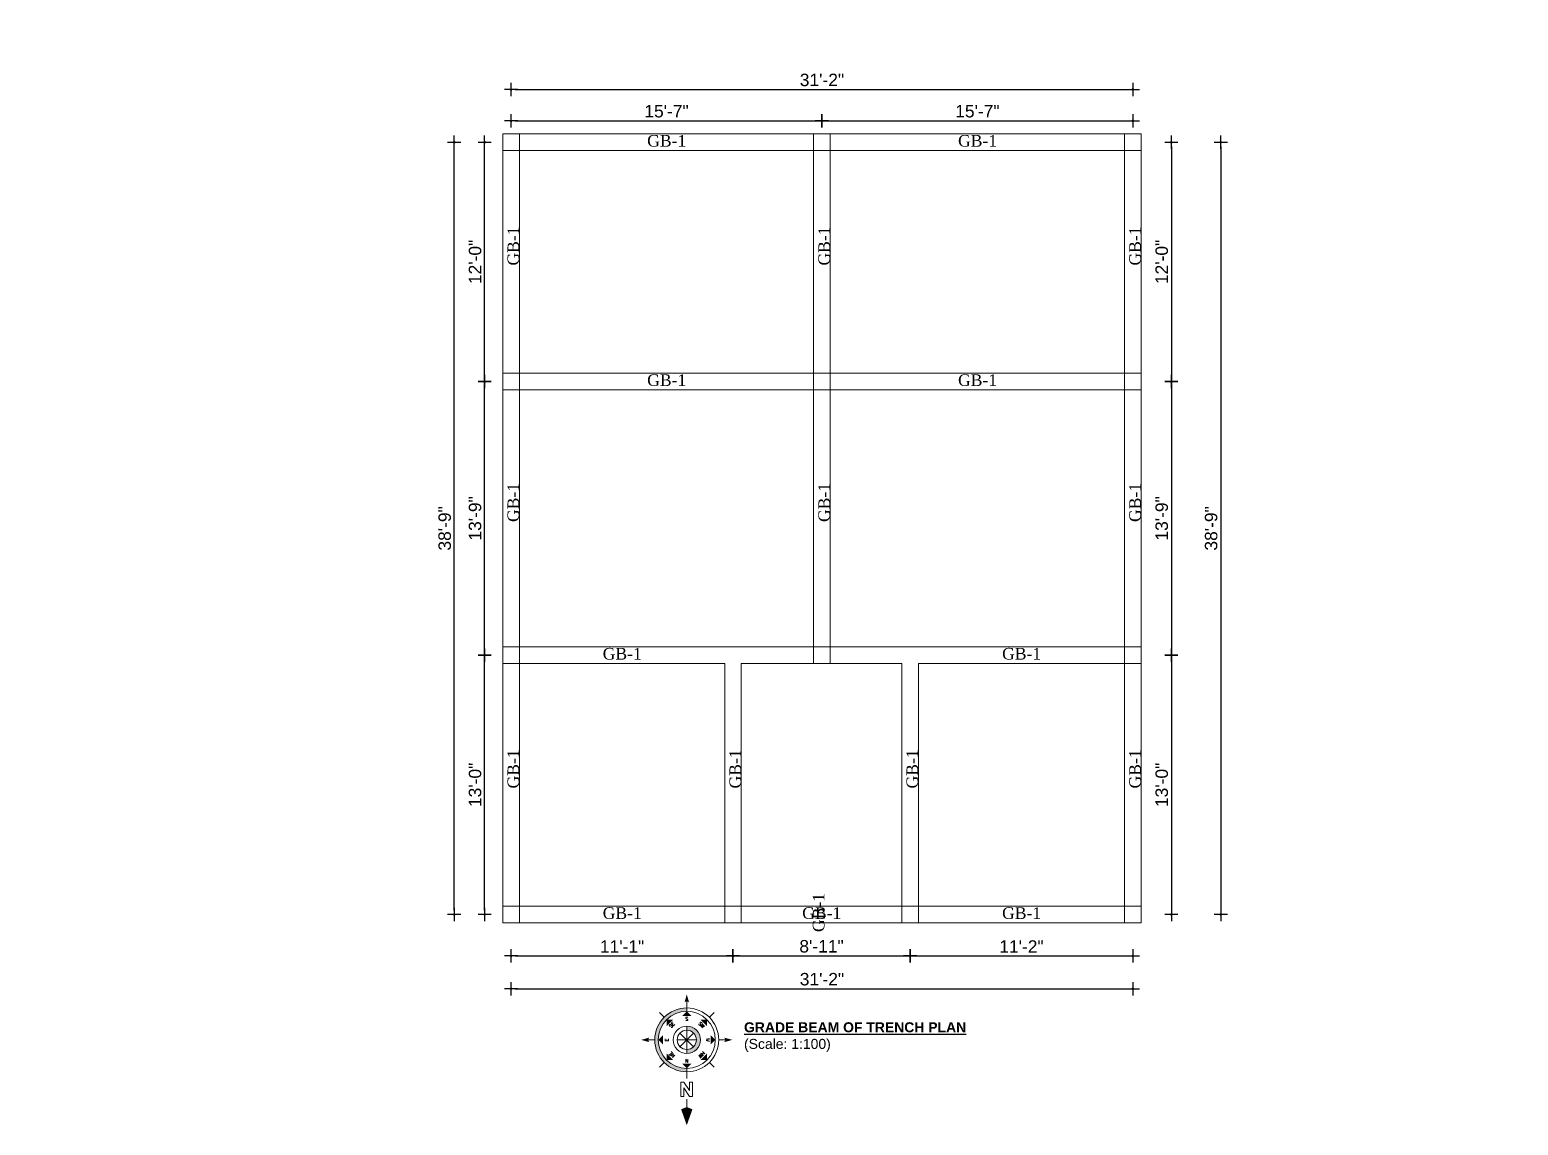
# Model space of a CAD drawing. Header units: inches. Extents: x -4010 to 92088, y -38563 to -1318.
# Drawn here: x 85441 to 86336, y -33526 to -32867 of the extents above; entities that cross this region are included whole.
import ezdxf
from ezdxf.enums import TextEntityAlignment as Align

# ---------------------------------------------------------------- set-up
doc = ezdxf.new("R2010")
doc.units = ezdxf.units.IN
doc.header["$MEASUREMENT"] = 0
doc.header["$PDMODE"] = 99
for name, color, linetype, lineweight in [('DIM', 7, 'Continuous', 15), ('VER', 2, 'Continuous', 20), ('WIN.', 4, 'Continuous', 13)]:
    doc.layers.add(name, color=color, linetype=linetype, lineweight=lineweight)
for name, color, linetype in [('Rod', 1, 'Continuous'), ('TEX', 7, 'Continuous'), ('wall', 3, 'Continuous')]:
    doc.layers.add(name, color=color, linetype=linetype)
doc.styles.add('ARIAL', font='arial.ttf')
doc.styles.add('CAPTION', font='GOTHIC.TTF', dxfattribs={"height": 100})
doc.styles.add('ROMANS', font='romans')
doc.styles.get("Standard").update_dxf_attribs({"font": 'ARIALN.TTF'})
doc.dimstyles.new('3-8', dxfattribs={"dimscale": 1.25, "dimtxt": 6, "dimasz": 2, "dimexe": 0.18, "dimexo": 6, "dimgap": 0, "dimtad": 0, "dimdec": 0, "dimzin": 3, "dimdsep": 46, "dimlunit": 3, "dimtxsty": 'ARIAL', "dimblk": 'DD', "dimcen": 1, "dimse1": 1, "dimse2": 1, "dimclrd": 256, "dimclrt": 256, "dimadec": 0, "dimazin": 0, "dimtfac": 0.5, "dimtdec": 0, "dimtmove": 2, "dimatfit": 0, "dimfxl": 0.18, "dimtvp": 0.75, "dimfrac": 1, "dimtolj": 1, "dimtzin": 0, "dimarcsym": 0})

# ---------------------------------------------------------------- blocks, each defined once
blk = doc.blocks.new('DD')
for p, q in [((-1.6, 0), (1.6, 0)), ((0, 1.6), (0, -1.6))]:
    blk.add_line(p, q)
at = {"const_width": 0.3}
blk.add_lwpolyline([(-0.15, 0, 1), (0.15, 0, 1)], format="xyb", close=True, dxfattribs=at)
blk = doc.blocks.new('*D1281')
at = {"layer": 'Defpoints', "color": 0}
for p in [(91569.87, -32871.36), (72377.33, -33015.36), (91610.88, -33015.36)]:
    blk.add_point(p, dxfattribs=at)
at = {"layer": 'Rod', "lineweight": -2}
blk.add_line((91610.88, -32873.86), (91610.88, -33012.86), dxfattribs=at)
at = {"layer": 'Rod', "lineweight": -2, "xscale": 2.5, "yscale": 2.5, "zscale": 2.5}
for p, rotation in [((91610.88, -32871.36), 90), ((91610.88, -33015.36), 270)]:
    blk.add_blockref('DD', p, dxfattribs=dict(at, rotation=rotation))
at = {"layer": 'Rod', "insert": (91605.14, -32943.36), "char_height": 7.5, "attachment_point": 5, "rotation": 90, "style": 'ARIAL'}
blk.add_mtext('\\A1;12\'-0"', dxfattribs=at)
blk = doc.blocks.new('*D1222')
at = {"layer": 'Defpoints', "color": 0}
for p in [(85730.65, -33373.56), (85864.14, -33373.56), (85864.14, -33424.44)]:
    blk.add_point(p, dxfattribs=at)
at = {"layer": 'Rod', "lineweight": -2}
blk.add_line((85733.15, -33424.44), (85861.64, -33424.44), dxfattribs=at)
at = {"layer": 'Rod', "lineweight": -2, "xscale": 2.5, "yscale": 2.5, "zscale": 2.5, "rotation": 180}
blk.add_blockref('DD', (85730.65, -33424.44), dxfattribs=at)
at = {"layer": 'Rod', "lineweight": -2, "xscale": 2.5, "yscale": 2.5, "zscale": 2.5}
blk.add_blockref('DD', (85864.14, -33424.44), dxfattribs=at)
at = {"layer": 'Rod', "insert": (85797.4, -33418.79), "char_height": 7.5, "attachment_point": 5, "style": 'ARIAL'}
blk.add_mtext('\\A1;11\'-1"', dxfattribs=at)
blk = doc.blocks.new('*D1223')
at = {"layer": 'Defpoints', "color": 0}
for p in [(85864.14, -33373.56), (85970.65, -33373.56), (85970.65, -33424.44)]:
    blk.add_point(p, dxfattribs=at)
at = {"layer": 'Rod', "lineweight": -2}
blk.add_line((85866.64, -33424.44), (85968.15, -33424.44), dxfattribs=at)
at = {"layer": 'Rod', "lineweight": -2, "xscale": 2.5, "yscale": 2.5, "zscale": 2.5, "rotation": 180}
blk.add_blockref('DD', (85864.14, -33424.44), dxfattribs=at)
at = {"layer": 'Rod', "lineweight": -2, "xscale": 2.5, "yscale": 2.5, "zscale": 2.5}
blk.add_blockref('DD', (85970.65, -33424.44), dxfattribs=at)
at = {"layer": 'Rod', "insert": (85917.4, -33418.69), "char_height": 7.5, "attachment_point": 5, "style": 'ARIAL'}
blk.add_mtext('\\A1;8\'-11"', dxfattribs=at)
blk = doc.blocks.new('*D1224')
at = {"layer": 'Defpoints', "color": 0}
for p in [(85970.65, -33373.56), (86104.65, -33373.56), (86104.65, -33424.44)]:
    blk.add_point(p, dxfattribs=at)
at = {"layer": 'Rod', "lineweight": -2}
blk.add_line((85973.15, -33424.44), (86102.15, -33424.44), dxfattribs=at)
at = {"layer": 'Rod', "lineweight": -2, "xscale": 2.5, "yscale": 2.5, "zscale": 2.5, "rotation": 180}
blk.add_blockref('DD', (85970.65, -33424.44), dxfattribs=at)
at = {"layer": 'Rod', "lineweight": -2, "xscale": 2.5, "yscale": 2.5, "zscale": 2.5}
blk.add_blockref('DD', (86104.65, -33424.44), dxfattribs=at)
at = {"layer": 'Rod', "insert": (86037.65, -33418.79), "char_height": 7.5, "attachment_point": 5, "style": 'ARIAL'}
blk.add_mtext('\\A1;11\'-2"', dxfattribs=at)
blk = doc.blocks.new('*D1225')
at = {"layer": 'Defpoints', "color": 0}
for p in [(85730.65, -33373.56), (86104.65, -33373.56), (86104.65, -33444.21)]:
    blk.add_point(p, dxfattribs=at)
at = {"layer": 'Rod', "lineweight": -2}
blk.add_line((85733.15, -33444.21), (86102.15, -33444.21), dxfattribs=at)
at = {"layer": 'Rod', "lineweight": -2, "xscale": 2.5, "yscale": 2.5, "zscale": 2.5, "rotation": 180}
blk.add_blockref('DD', (85730.65, -33444.21), dxfattribs=at)
at = {"layer": 'Rod', "lineweight": -2, "xscale": 2.5, "yscale": 2.5, "zscale": 2.5}
blk.add_blockref('DD', (86104.65, -33444.21), dxfattribs=at)
at = {"layer": 'Rod', "insert": (85917.65, -33438.47), "char_height": 7.5, "attachment_point": 5, "style": 'ARIAL'}
blk.add_mtext('\\A1;31\'-2"', dxfattribs=at)
blk = doc.blocks.new('*D1230')
at = {"layer": 'Defpoints', "color": 0}
for p in [(86078.65, -32935.03), (86078.65, -33079), (86127.82, -33079)]:
    blk.add_point(p, dxfattribs=at)
at = {"layer": 'Rod', "lineweight": -2}
blk.add_line((86127.82, -32937.53), (86127.82, -33076.5), dxfattribs=at)
at = {"layer": 'Rod', "lineweight": -2, "xscale": 2.5, "yscale": 2.5, "zscale": 2.5}
for p, rotation in [((86127.82, -32935.03), 90), ((86127.82, -33079), 270)]:
    blk.add_blockref('DD', p, dxfattribs=dict(at, rotation=rotation))
at = {"layer": 'Rod', "insert": (86122.08, -33007.01), "char_height": 7.5, "attachment_point": 5, "rotation": 90, "style": 'ARIAL'}
blk.add_mtext('\\A1;12\'-0"', dxfattribs=at)
blk = doc.blocks.new('*D1231')
at = {"layer": 'Defpoints', "color": 0}
for p in [(86078.65, -33079), (86078.65, -33243.56), (86127.82, -33243.56)]:
    blk.add_point(p, dxfattribs=at)
at = {"layer": 'Rod', "lineweight": -2}
blk.add_line((86127.82, -33081.5), (86127.82, -33241.06), dxfattribs=at)
at = {"layer": 'Rod', "lineweight": -2, "xscale": 2.5, "yscale": 2.5, "zscale": 2.5}
for p, rotation in [((86127.82, -33079), 90), ((86127.82, -33243.56), 270)]:
    blk.add_blockref('DD', p, dxfattribs=dict(at, rotation=rotation))
at = {"layer": 'Rod', "insert": (86122.07, -33161.28), "char_height": 7.5, "attachment_point": 5, "rotation": 90, "style": 'ARIAL'}
blk.add_mtext('\\A1;13\'-9"', dxfattribs=at)
blk = doc.blocks.new('*D1232')
at = {"layer": 'Defpoints', "color": 0}
for p in [(86078.65, -33243.56), (86078.65, -33399.56), (86127.82, -33399.56)]:
    blk.add_point(p, dxfattribs=at)
at = {"layer": 'Rod', "lineweight": -2}
blk.add_line((86127.82, -33246.06), (86127.82, -33397.06), dxfattribs=at)
at = {"layer": 'Rod', "lineweight": -2, "xscale": 2.5, "yscale": 2.5, "zscale": 2.5}
for p, rotation in [((86127.82, -33243.56), 90), ((86127.82, -33399.56), 270)]:
    blk.add_blockref('DD', p, dxfattribs=dict(at, rotation=rotation))
at = {"layer": 'Rod', "insert": (86122.07, -33321.56), "char_height": 7.5, "attachment_point": 5, "rotation": 90, "style": 'ARIAL'}
blk.add_mtext('\\A1;13\'-0"', dxfattribs=at)
blk = doc.blocks.new('*D1233')
at = {"layer": 'Defpoints', "color": 0}
for p in [(86078.65, -32935.03), (86078.65, -33399.56), (86157.53, -33399.56)]:
    blk.add_point(p, dxfattribs=at)
at = {"layer": 'Rod', "lineweight": -2}
blk.add_line((86157.53, -32937.53), (86157.53, -33397.06), dxfattribs=at)
at = {"layer": 'Rod', "lineweight": -2, "xscale": 2.5, "yscale": 2.5, "zscale": 2.5}
for p, rotation in [((86157.53, -32935.03), 90), ((86157.53, -33399.56), 270)]:
    blk.add_blockref('DD', p, dxfattribs=dict(at, rotation=rotation))
at = {"layer": 'Rod', "insert": (86151.78, -33167.3), "char_height": 7.5, "attachment_point": 5, "rotation": 90, "style": 'ARIAL'}
blk.add_mtext('\\A1;38\'-9"', dxfattribs=at)
blk = doc.blocks.new('*D1238')
at = {"layer": 'Defpoints', "color": 0}
for p in [(85917.65, -32922.14), (85730.65, -32961.03), (85917.65, -32961.03)]:
    blk.add_point(p, dxfattribs=at)
at = {"layer": 'Rod', "lineweight": -2}
blk.add_line((85733.15, -32922.14), (85915.15, -32922.14), dxfattribs=at)
at = {"layer": 'Rod', "lineweight": -2, "xscale": 2.5, "yscale": 2.5, "zscale": 2.5, "rotation": 180}
blk.add_blockref('DD', (85730.65, -32922.14), dxfattribs=at)
at = {"layer": 'Rod', "lineweight": -2, "xscale": 2.5, "yscale": 2.5, "zscale": 2.5}
blk.add_blockref('DD', (85917.65, -32922.14), dxfattribs=at)
at = {"layer": 'Rod', "insert": (85824.15, -32916.39), "char_height": 7.5, "attachment_point": 5, "style": 'ARIAL'}
blk.add_mtext('\\A1;15\'-7"', dxfattribs=at)
blk = doc.blocks.new('*D1239')
at = {"layer": 'Defpoints', "color": 0}
for p in [(86104.65, -32922.14), (85917.65, -32961.03), (86104.65, -32961.03)]:
    blk.add_point(p, dxfattribs=at)
at = {"layer": 'Rod', "lineweight": -2}
blk.add_line((85920.15, -32922.14), (86102.15, -32922.14), dxfattribs=at)
at = {"layer": 'Rod', "lineweight": -2, "xscale": 2.5, "yscale": 2.5, "zscale": 2.5, "rotation": 180}
blk.add_blockref('DD', (85917.65, -32922.14), dxfattribs=at)
at = {"layer": 'Rod', "lineweight": -2, "xscale": 2.5, "yscale": 2.5, "zscale": 2.5}
blk.add_blockref('DD', (86104.65, -32922.14), dxfattribs=at)
at = {"layer": 'Rod', "insert": (86011.15, -32916.39), "char_height": 7.5, "attachment_point": 5, "style": 'ARIAL'}
blk.add_mtext('\\A1;15\'-7"', dxfattribs=at)
blk = doc.blocks.new('*D1240')
at = {"layer": 'Defpoints', "color": 0}
for p in [(86104.65, -32903.32), (85730.65, -32961.03), (86104.65, -32961.03)]:
    blk.add_point(p, dxfattribs=at)
at = {"layer": 'Rod', "lineweight": -2}
blk.add_line((85733.15, -32903.32), (86102.15, -32903.32), dxfattribs=at)
at = {"layer": 'Rod', "lineweight": -2, "xscale": 2.5, "yscale": 2.5, "zscale": 2.5, "rotation": 180}
blk.add_blockref('DD', (85730.65, -32903.32), dxfattribs=at)
at = {"layer": 'Rod', "lineweight": -2, "xscale": 2.5, "yscale": 2.5, "zscale": 2.5}
blk.add_blockref('DD', (86104.65, -32903.32), dxfattribs=at)
at = {"layer": 'Rod', "insert": (85917.65, -32897.57), "char_height": 7.5, "attachment_point": 5, "style": 'ARIAL'}
blk.add_mtext('\\A1;31\'-2"', dxfattribs=at)
blk = doc.blocks.new('*D1244')
at = {"layer": 'Defpoints', "color": 0}
for p in [(85714.76, -33243.56), (85756.65, -33243.56), (85756.65, -33399.56)]:
    blk.add_point(p, dxfattribs=at)
at = {"layer": 'Rod', "lineweight": -2}
blk.add_line((85714.76, -33397.06), (85714.76, -33246.06), dxfattribs=at)
at = {"layer": 'Rod', "lineweight": -2, "xscale": 2.5, "yscale": 2.5, "zscale": 2.5}
for p, rotation in [((85714.76, -33243.56), 90), ((85714.76, -33399.56), 270)]:
    blk.add_blockref('DD', p, dxfattribs=dict(at, rotation=rotation))
at = {"layer": 'Rod', "insert": (85709.01, -33321.56), "char_height": 7.5, "attachment_point": 5, "rotation": 90, "style": 'ARIAL'}
blk.add_mtext('\\A1;13\'-0"', dxfattribs=at)
blk = doc.blocks.new('*D1245')
at = {"layer": 'Defpoints', "color": 0}
for p in [(85714.76, -33079), (85756.65, -33079), (85756.65, -33243.56)]:
    blk.add_point(p, dxfattribs=at)
at = {"layer": 'Rod', "lineweight": -2}
blk.add_line((85714.76, -33241.06), (85714.76, -33081.5), dxfattribs=at)
at = {"layer": 'Rod', "lineweight": -2, "xscale": 2.5, "yscale": 2.5, "zscale": 2.5}
for p, rotation in [((85714.76, -33079), 90), ((85714.76, -33243.56), 270)]:
    blk.add_blockref('DD', p, dxfattribs=dict(at, rotation=rotation))
at = {"layer": 'Rod', "insert": (85709.01, -33161.28), "char_height": 7.5, "attachment_point": 5, "rotation": 90, "style": 'ARIAL'}
blk.add_mtext('\\A1;13\'-9"', dxfattribs=at)
blk = doc.blocks.new('*D1246')
at = {"layer": 'Defpoints', "color": 0}
for p in [(85714.76, -32935.03), (85756.65, -32935.03), (85756.65, -33079)]:
    blk.add_point(p, dxfattribs=at)
at = {"layer": 'Rod', "lineweight": -2}
blk.add_line((85714.76, -33076.5), (85714.76, -32937.53), dxfattribs=at)
at = {"layer": 'Rod', "lineweight": -2, "xscale": 2.5, "yscale": 2.5, "zscale": 2.5}
for p, rotation in [((85714.76, -32935.03), 90), ((85714.76, -33079), 270)]:
    blk.add_blockref('DD', p, dxfattribs=dict(at, rotation=rotation))
at = {"layer": 'Rod', "insert": (85709.02, -33007.01), "char_height": 7.5, "attachment_point": 5, "rotation": 90, "style": 'ARIAL'}
blk.add_mtext('\\A1;12\'-0"', dxfattribs=at)
blk = doc.blocks.new('*D1247')
at = {"layer": 'Defpoints', "color": 0}
for p in [(85696.5, -32935.03), (85756.65, -32935.03), (85756.65, -33399.56)]:
    blk.add_point(p, dxfattribs=at)
at = {"layer": 'Rod', "lineweight": -2}
blk.add_line((85696.5, -33397.06), (85696.5, -32937.53), dxfattribs=at)
at = {"layer": 'Rod', "lineweight": -2, "xscale": 2.5, "yscale": 2.5, "zscale": 2.5}
for p, rotation in [((85696.5, -32935.03), 90), ((85696.5, -33399.56), 270)]:
    blk.add_blockref('DD', p, dxfattribs=dict(at, rotation=rotation))
at = {"layer": 'Rod', "insert": (85690.75, -33167.3), "char_height": 7.5, "attachment_point": 5, "rotation": 90, "style": 'ARIAL'}
blk.add_mtext('\\A1;38\'-9"', dxfattribs=at)
blk = doc.blocks.new('*D1312')
at = {"layer": 'Defpoints', "color": 0}
for p in [(87548.28, -32930.03), (76175.6, -33452.56), (87573.44, -33452.56)]:
    blk.add_point(p, dxfattribs=at)
at = {"layer": 'Rod', "lineweight": -2}
blk.add_line((87573.44, -32932.53), (87573.44, -33450.06), dxfattribs=at)
at = {"layer": 'Rod', "lineweight": -2, "xscale": 2.5, "yscale": 2.5, "zscale": 2.5}
for p, rotation in [((87573.44, -32930.03), 90), ((87573.44, -33452.56), 270)]:
    blk.add_blockref('DD', p, dxfattribs=dict(at, rotation=rotation))
at = {"layer": 'Rod', "insert": (87567.69, -33191.3), "char_height": 7.5, "attachment_point": 5, "rotation": 90, "style": 'ARIAL'}
blk.add_mtext('\\A1;43\'-7"', dxfattribs=at)
blk = doc.blocks.new('Anno_North_J_Metric')
at = {"linetype": 'ByBlock', "lineweight": -2}
h = blk.add_hatch(color=0, dxfattribs=at)
h.paths.add_polyline_path([(-4.17, 0), (-4.68, 0, 1), (4.68, 0), (4.17, 0, -1)])
h.paths.add_polyline_path([(1.41, 0), (2, 0, 1), (-2, 0), (-1.41, 0, -1)])
at = {"color": 0, "linetype": 'ByBlock', "lineweight": -2}
for p, q in [((0, 4.68), (0, 5.67)), ((-3.31, 3.31), (-4.01, 4.01)), ((3.31, 3.31), (4.01, 4.01)), ((-4.68, 0), (-5.67, 0)), ((-4.68, 0), (-4.17, 0)), ((-1.41, 0), (-2, 0)), ((-1.41, 0), (1.41, 0)), ((1.41, 0), (-1.41, 0)), ((-1, 1), (1, -1)), ((-1, -1), (1, 1)), ((1, -1), (-1, 1)), ((1, 1), (-1, -1)), ((0, 1.41), (0, -1.41)), ((0, -1.41), (0, 1.41)), ((1.41, 0), (2, 0)), ((4.68, 0), (4.17, 0)), ((4.68, 0), (5.67, 0)), ((6.17, 0.4), (6.17, 0.82)), ((6.17, 0.82), (8.27, 0.82)), ((7.43, 0.4), (6.17, 0.4)), ((6.17, -0.44), (7.43, 0.4)), ((8.27, 0.4), (7.01, -0.44)), ((8.27, 0.82), (8.27, 0.4)), ((8.67, 0), (9.83, 0)), ((6.17, -0.86), (6.17, -0.44)), ((8.27, -0.86), (6.17, -0.86)), ((7.01, -0.44), (8.27, -0.44)), ((8.27, -0.44), (8.27, -0.86)), ((-3.31, -3.31), (-4.01, -4.01)), ((3.31, -3.31), (4.01, -4.01)), ((0, -4.68), (0, -5.67))]:
    blk.add_line(p, q, dxfattribs=at)
for radius in [4.68, 4.17, 2, 1.41]:
    blk.add_circle((0, 0), radius, dxfattribs=at)
for points in [[(-0.33, 5.5), (0, 5.67), (0, 6.67)], [(0, 6.67), (0.33, 5.5), (0, 5.67)], [(-2.95, 2.95), (-2, 2.95), (-2.95, 2)], [(0, 4.17), (0.67, 3.5), (-0.67, 3.5)], [(2.95, 2.95), (2.95, 2), (2, 2.95)], [(-6.67, 0), (-5.5, 0.33), (-5.67, 0)], [(-5.5, -0.33), (-5.67, 0), (-6.67, 0)], [(-4.17, 0), (-3.5, 0.67), (-3.5, -0.67)], [(4.17, 0), (3.5, -0.67), (3.5, 0.67)], [(12.5, 0), (10.17, 0.83), (9.83, 0)], [(9.83, 0), (10.17, -0.83), (12.5, 0)], [(-2.95, -2.95), (-2.95, -2), (-2, -2.95)], [(2.95, -2.95), (2, -2.95), (2.95, -2)], [(0, -4.17), (-0.67, -3.5), (0.67, -3.5)], [(0, -6.67), (-0.33, -5.5), (0, -5.67)], [(0.33, -5.5), (0, -5.67), (0, -6.67)]]:
    blk.add_solid(points, dxfattribs=at)
at = {"color": 0, "linetype": 'ByBlock', "lineweight": -2, "style": 'ROMANS'}
for s, rotation, p in [('SW', 45, (-2, 2)), ('NW', 315, (2, 2)), ('S', 270, (-3.33, 0)), ('N', 270, (2.83, 0)), ('SE', 135, (-2, -2)), ('NE', 225, (2, -2)), ('E', 180, (0, -2.67))]:
    blk.add_text(s, height=0.5, rotation=rotation, dxfattribs=at).set_placement(p, align=Align.CENTER)
blk.add_text('W', height=0.5, dxfattribs=at).set_placement((0, 2.83), align=Align.CENTER)

msp = doc.modelspace()

# ---------------------------------------------------------------- linework, layer by layer
at = {"layer": 'VER'}
for points in [[(85725.65, -32930.031), (85735.65, -32930.031), (85735.65, -32940.031), (85725.65, -32940.031)], [(85912.65, -32930.031), (85922.65, -32930.031), (85922.65, -32940.031), (85912.65, -32940.031)], [(86099.65, -32930.031), (86109.65, -32930.031), (86109.65, -32940.031), (86099.65, -32940.031)], [(85725.65, -33073.995), (85735.65, -33073.995), (85735.65, -33083.995), (85725.65, -33083.995)], [(85912.65, -33073.995), (85922.65, -33073.995), (85922.65, -33083.995), (85912.65, -33083.995)], [(86099.65, -33073.995), (86109.65, -33073.995), (86109.65, -33083.995), (86099.65, -33083.995)], [(85725.65, -33238.564), (85735.65, -33238.564), (85735.65, -33248.564), (85725.65, -33248.564)], [(85912.65, -33238.564), (85922.65, -33238.564), (85922.65, -33248.564), (85912.65, -33248.564)], [(86099.65, -33238.564), (86109.65, -33238.564), (86109.65, -33248.564), (86099.65, -33248.564)], [(85725.65, -33394.564), (85735.65, -33394.564), (85735.65, -33404.564), (85725.65, -33404.564)], [(85859.143, -33394.564), (85869.143, -33394.564), (85869.143, -33404.564), (85859.143, -33404.564)], [(85965.65, -33394.564), (85975.65, -33394.564), (85975.65, -33404.564), (85965.65, -33404.564)], [(86099.65, -33394.564), (86109.65, -33394.564), (86109.65, -33404.564), (86099.65, -33404.564)]]:
    msp.add_lwpolyline(points, close=True, dxfattribs=at)
at = {"layer": 'WIN.'}
for p, q in [((85735.65, -32930.031), (85912.65, -32930.031)), ((85922.65, -32930.031), (86099.65, -32930.031)), ((85725.65, -33073.995), (85725.65, -32940.031)), ((85735.65, -32940.031), (85912.65, -32940.031)), ((85735.65, -33073.995), (85735.65, -32940.031)), ((85912.65, -32940.031), (85912.65, -33073.995)), ((85922.65, -32940.031), (86099.65, -32940.031)), ((85922.65, -32940.031), (85922.65, -33073.995)), ((86099.65, -32940.031), (86099.65, -33073.995)), ((86109.65, -32940.031), (86109.65, -33073.995)), ((85735.65, -33073.995), (85912.65, -33073.995)), ((85922.65, -33073.995), (86099.65, -33073.995)), ((85725.65, -33238.564), (85725.65, -33083.995)), ((85735.65, -33238.564), (85735.65, -33083.995)), ((85735.65, -33083.995), (85912.65, -33083.995)), ((85912.65, -33083.995), (85912.65, -33238.564)), ((85922.65, -33083.995), (85922.65, -33238.564)), ((85922.65, -33083.995), (86099.65, -33083.995)), ((86099.65, -33083.995), (86099.65, -33238.564)), ((86109.65, -33083.995), (86109.65, -33238.564)), ((85735.65, -33238.564), (85912.65, -33238.564)), ((85922.65, -33238.564), (86099.65, -33238.564)), ((85725.65, -33394.564), (85725.65, -33248.564)), ((85735.65, -33394.564), (85735.65, -33248.564)), ((85735.65, -33248.564), (85859.143, -33248.564)), ((85859.143, -33394.564), (85859.143, -33248.564)), ((85869.143, -33248.564), (85912.65, -33248.564)), ((85869.143, -33394.564), (85869.143, -33248.564)), ((85922.65, -33248.564), (85965.65, -33248.564)), ((85965.65, -33394.564), (85965.65, -33248.564)), ((85975.65, -33248.564), (86099.65, -33248.564)), ((85975.65, -33394.564), (85975.65, -33248.564)), ((86099.65, -33248.564), (86099.65, -33394.564)), ((86109.65, -33248.564), (86109.65, -33394.564)), ((85859.143, -33394.564), (85735.65, -33394.564)), ((85965.65, -33394.564), (85869.143, -33394.564)), ((86099.65, -33394.564), (85975.65, -33394.564)), ((85859.143, -33404.564), (85735.65, -33404.564)), ((85965.65, -33404.564), (85869.143, -33404.564)), ((86099.65, -33404.564), (85975.65, -33404.564))]:
    msp.add_line(p, q, dxfattribs=at)

# ---------------------------------------------------------------- block references
at = {"layer": 'DIM', "ltscale": 500000, "xscale": 4.107415312464582, "yscale": 4.107415312464582, "zscale": 4.107415327752908, "rotation": 270}
msp.add_blockref('Anno_North_J_Metric', (85836.338, -33474.934), dxfattribs=at)

# ---------------------------------------------------------------- texts
at = {"layer": 'TEX', "char_height": 7, "attachment_point": 3, "style": 'CAPTION'}
for insert in [(85836.017, -32930.648), (86023.017, -32930.648), (85836.017, -33074.613), (86023.017, -33074.613), (85809.264, -33239.181), (86049.517, -33239.181), (85809.264, -33395.181), (85929.264, -33395.181), (86049.517, -33395.181)]:
    msp.add_mtext('{\\fTimes New Roman|b0|i0|c0|p18;GB-1}', dxfattribs=dict(at, insert=insert))
at = {"layer": 'TEX', "char_height": 7, "attachment_point": 3, "rotation": 90, "style": 'CAPTION'}
for insert in [(85728.493, -32985.67), (85915.493, -32985.67), (86102.493, -32985.67), (85728.493, -33139.936), (85915.493, -33139.936), (86102.493, -33139.936), (85728.493, -33300.221), (85861.986, -33300.221), (85968.493, -33300.221), (86102.493, -33300.221), (85912.13, -33386.589)]:
    msp.add_mtext('{\\fTimes New Roman|b0|i0|c0|p18;GB-1}', dxfattribs=dict(at, insert=insert))
at = {"layer": 'wall', "color": 7, "lineweight": 25, "insert": (85870.779, -33473.258), "char_height": 6, "width": 285.41116, "attachment_point": 4}
msp.add_mtext('{\\fArial Rounded MT Bold|b0|i0|c0|p34;\\L\\C0;GRADE BEAM OF TRENCH PLAN\\P\\fArial|b0|i0|c0|p34;\\l(Scale: 1:100)}', dxfattribs=at)

# ---------------------------------------------------------------- dimensions: what is measured, and where the dimension line sits
at = {"layer": 'Rod'}
for base, p1, p2, picture, middle in [((91610.879, -33015.36), (91569.871, -32871.36), (72377.328, -33015.36), '*D1281', (91605.135, -32943.36)), ((87573.442, -33452.564), (87548.278, -32930.031), (76175.595, -33452.564), '*D1312', (87567.694, -33191.297)), ((85696.503, -32935.031), (85756.65, -33399.564), (85756.65, -32935.031), '*D1247', (85690.755, -33167.297)), ((85714.762, -32935.031), (85756.65, -33078.995), (85756.65, -32935.031), '*D1246', (85709.018, -33007.013)), ((86127.823, -33078.995), (86078.65, -32935.031), (86078.65, -33078.995), '*D1230', (86122.079, -33007.013)), ((86157.533, -33399.564), (86078.65, -32935.031), (86078.65, -33399.564), '*D1233', (86151.785, -33167.297)), ((85714.762, -33078.995), (85756.65, -33243.564), (85756.65, -33078.995), '*D1245', (85709.014, -33161.28)), ((86127.823, -33243.564), (86078.65, -33078.995), (86078.65, -33243.564), '*D1231', (86122.075, -33161.28)), ((85714.762, -33243.564), (85756.65, -33399.564), (85756.65, -33243.564), '*D1244', (85709.014, -33321.564)), ((86127.823, -33399.564), (86078.65, -33243.564), (86078.65, -33399.564), '*D1232', (86122.075, -33321.564))]:
    dim = msp.add_linear_dim(base=base, p1=p1, p2=p2, angle=90, dimstyle='3-8', dxfattribs=at)
    dim.commit()
    dim.dimension.update_dxf_attribs({"geometry": picture, "text_midpoint": middle})
for base, p1, p2, picture, middle in [((86104.65, -32903.319), (85730.65, -32961.031), (86104.65, -32961.031), '*D1240', (85917.65, -32897.571)), ((85917.65, -32922.136), (85730.65, -32961.031), (85917.65, -32961.031), '*D1238', (85824.15, -32916.392)), ((86104.65, -32922.136), (85917.65, -32961.031), (86104.65, -32961.031), '*D1239', (86011.15, -32916.392)), ((85864.143, -33424.438), (85730.65, -33373.564), (85864.143, -33373.564), '*D1222', (85797.396, -33418.79)), ((86104.65, -33444.214), (85730.65, -33373.564), (86104.65, -33373.564), '*D1225', (85917.65, -33438.466)), ((85970.65, -33424.438), (85864.143, -33373.564), (85970.65, -33373.564), '*D1223', (85917.396, -33418.694)), ((86104.65, -33424.438), (85970.65, -33373.564), (86104.65, -33373.564), '*D1224', (86037.65, -33418.79))]:
    dim = msp.add_linear_dim(base=base, p1=p1, p2=p2, dimstyle='3-8', dxfattribs=at)
    dim.commit()
    dim.dimension.update_dxf_attribs({"geometry": picture, "text_midpoint": middle})

doc.saveas('drawing.dxf')
